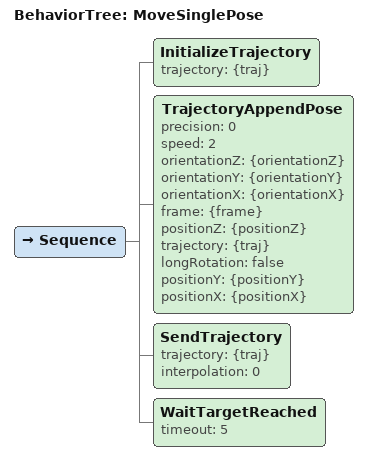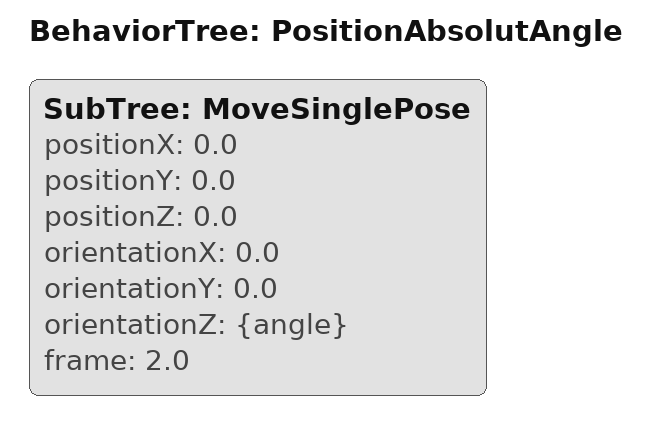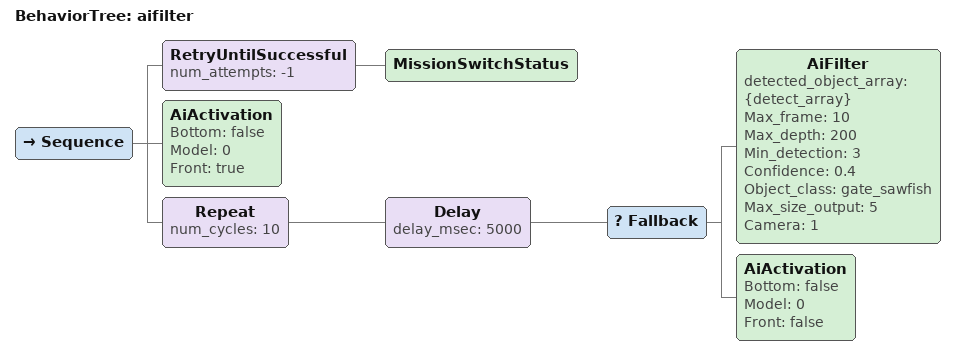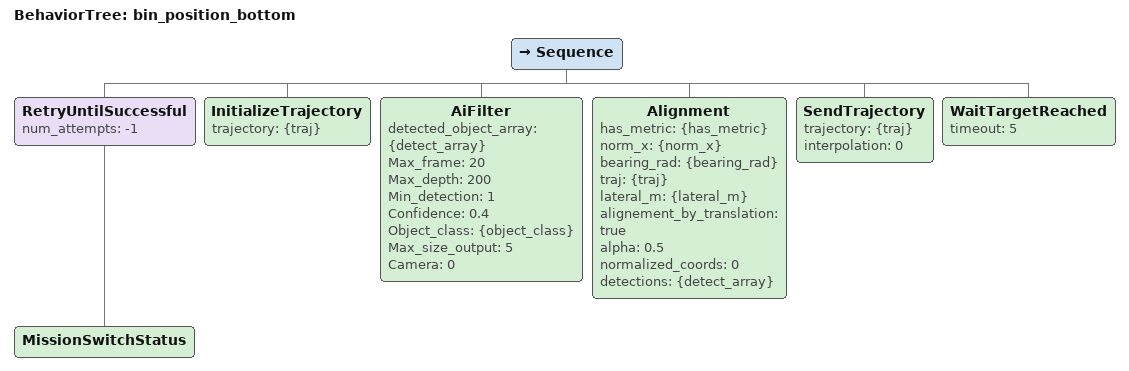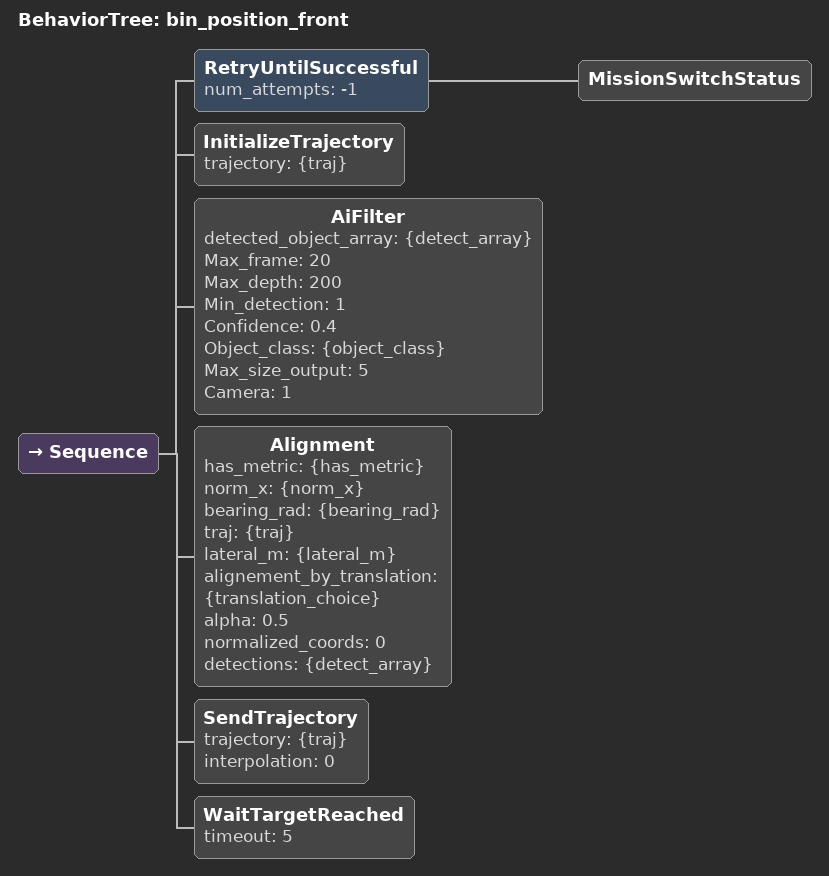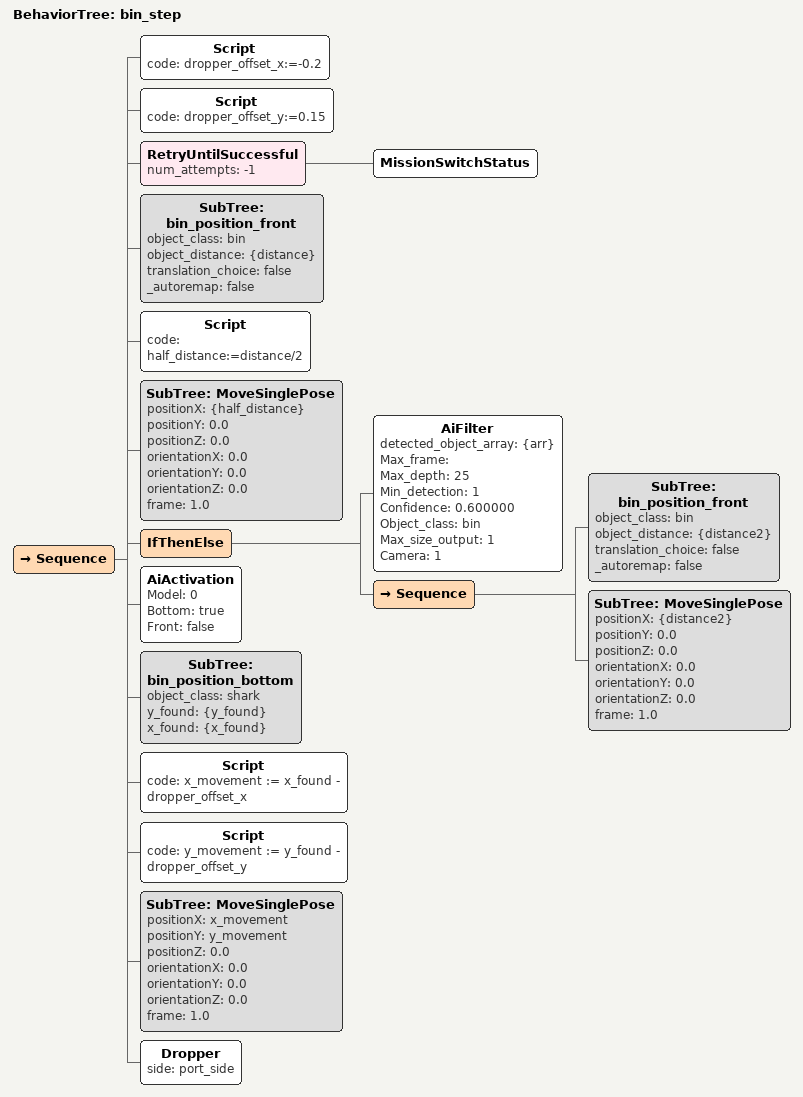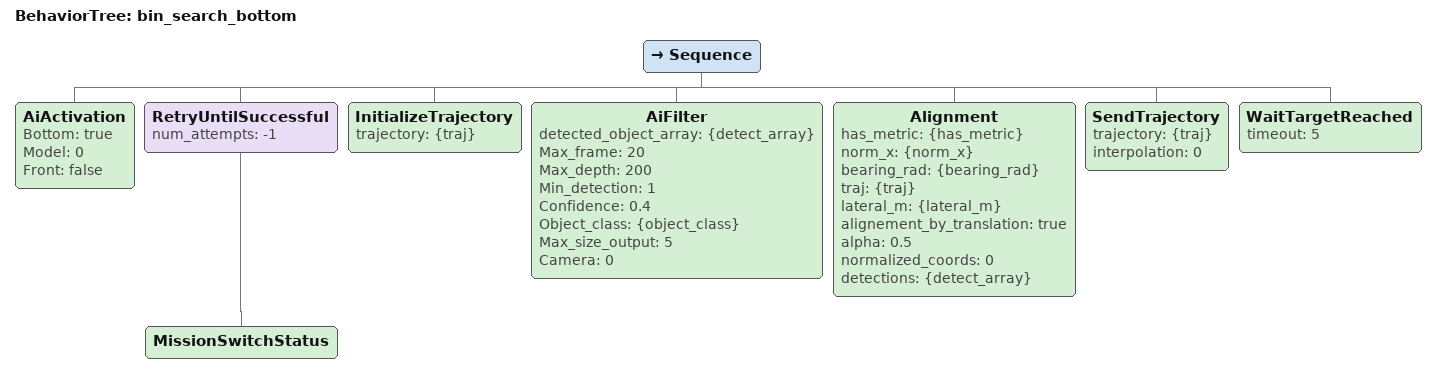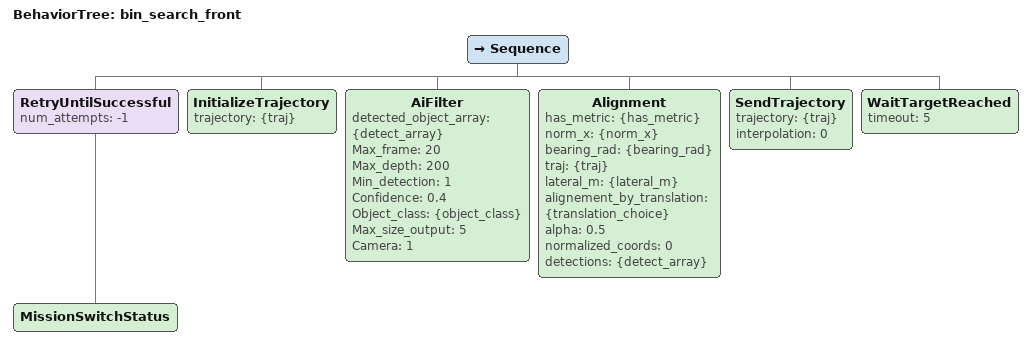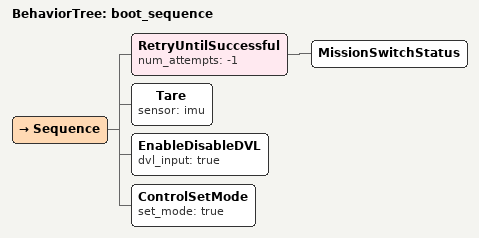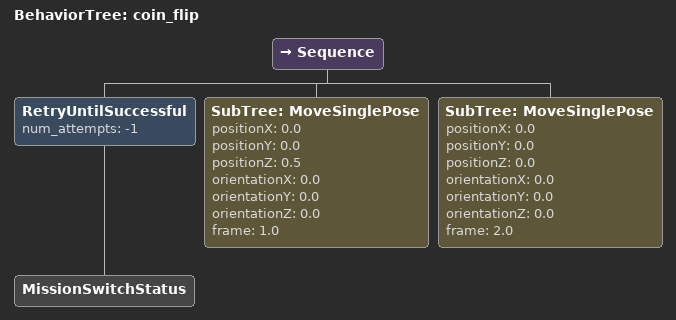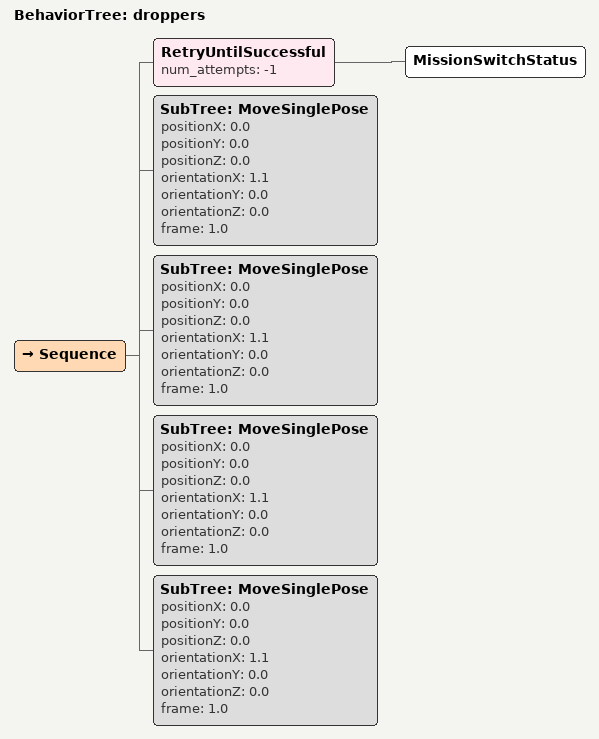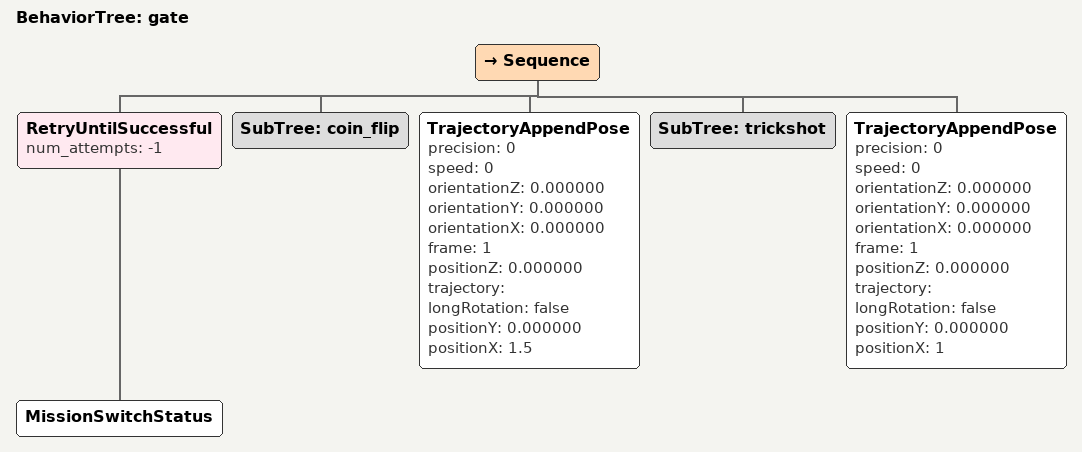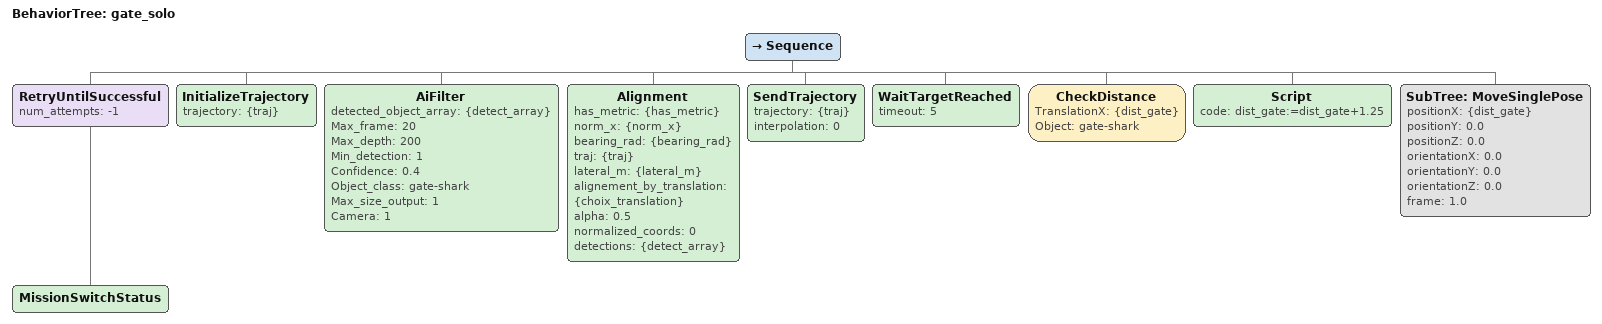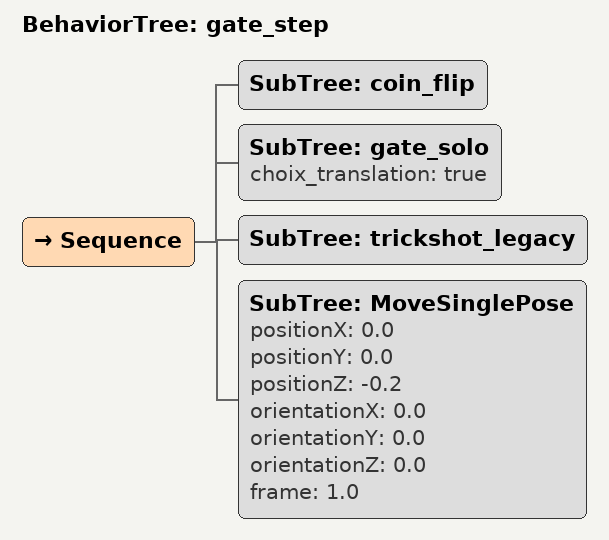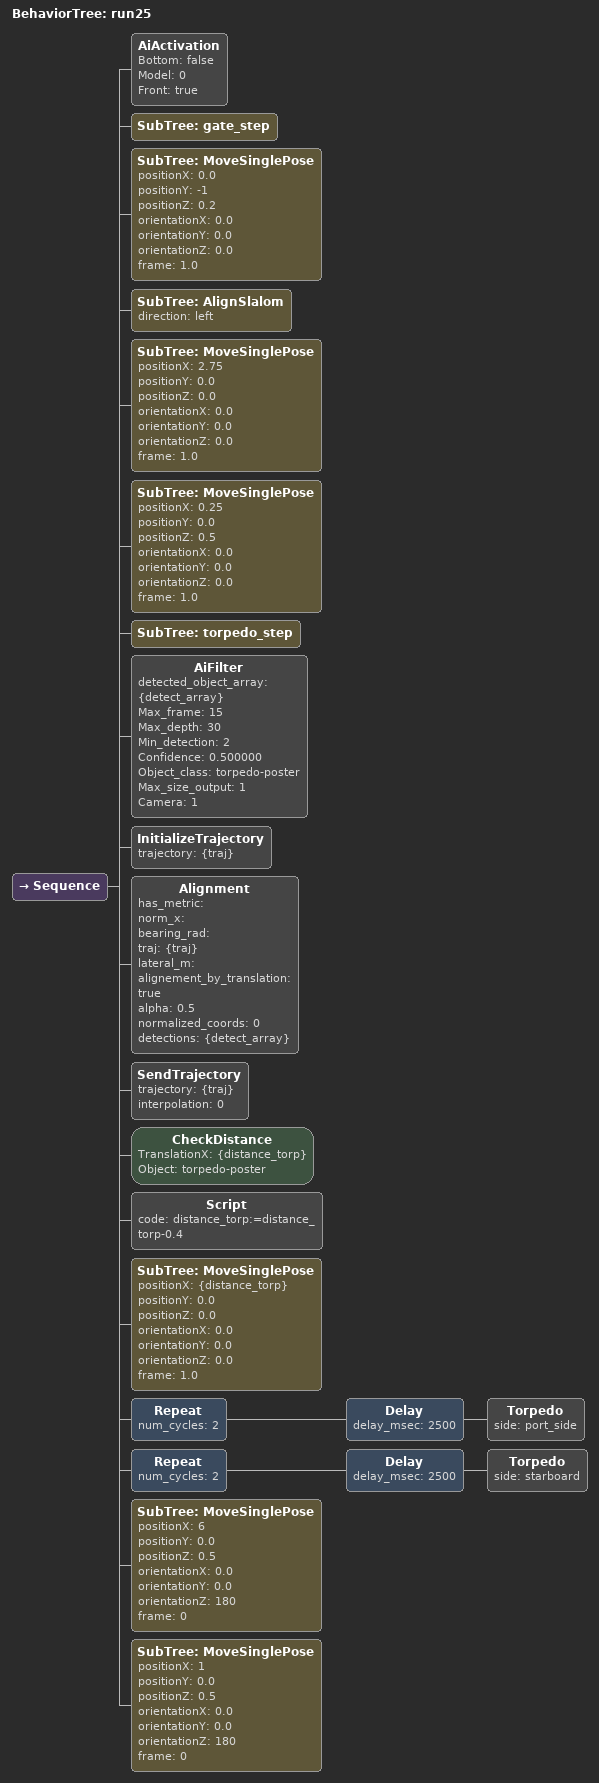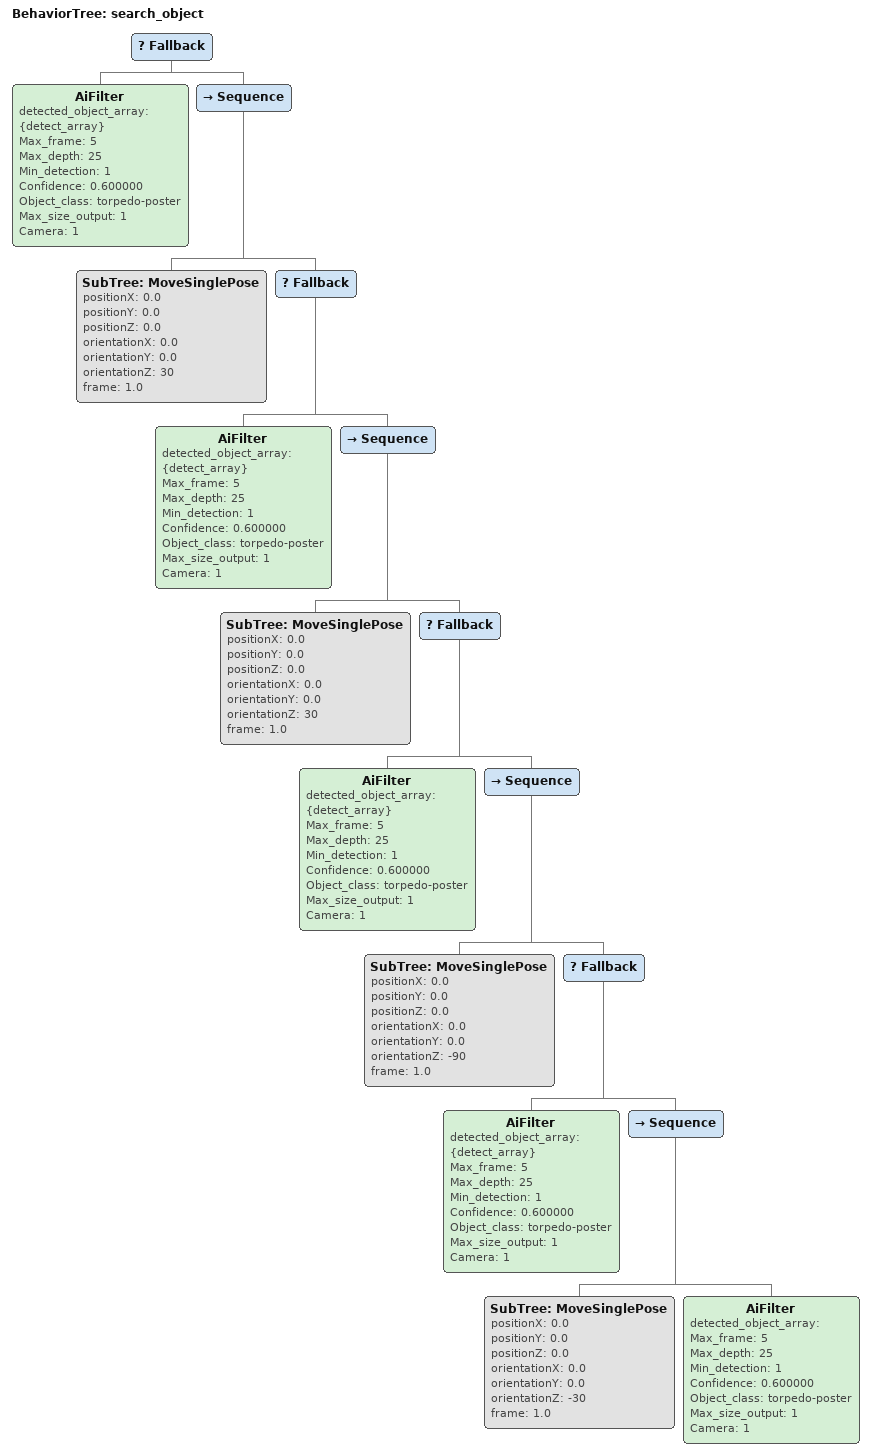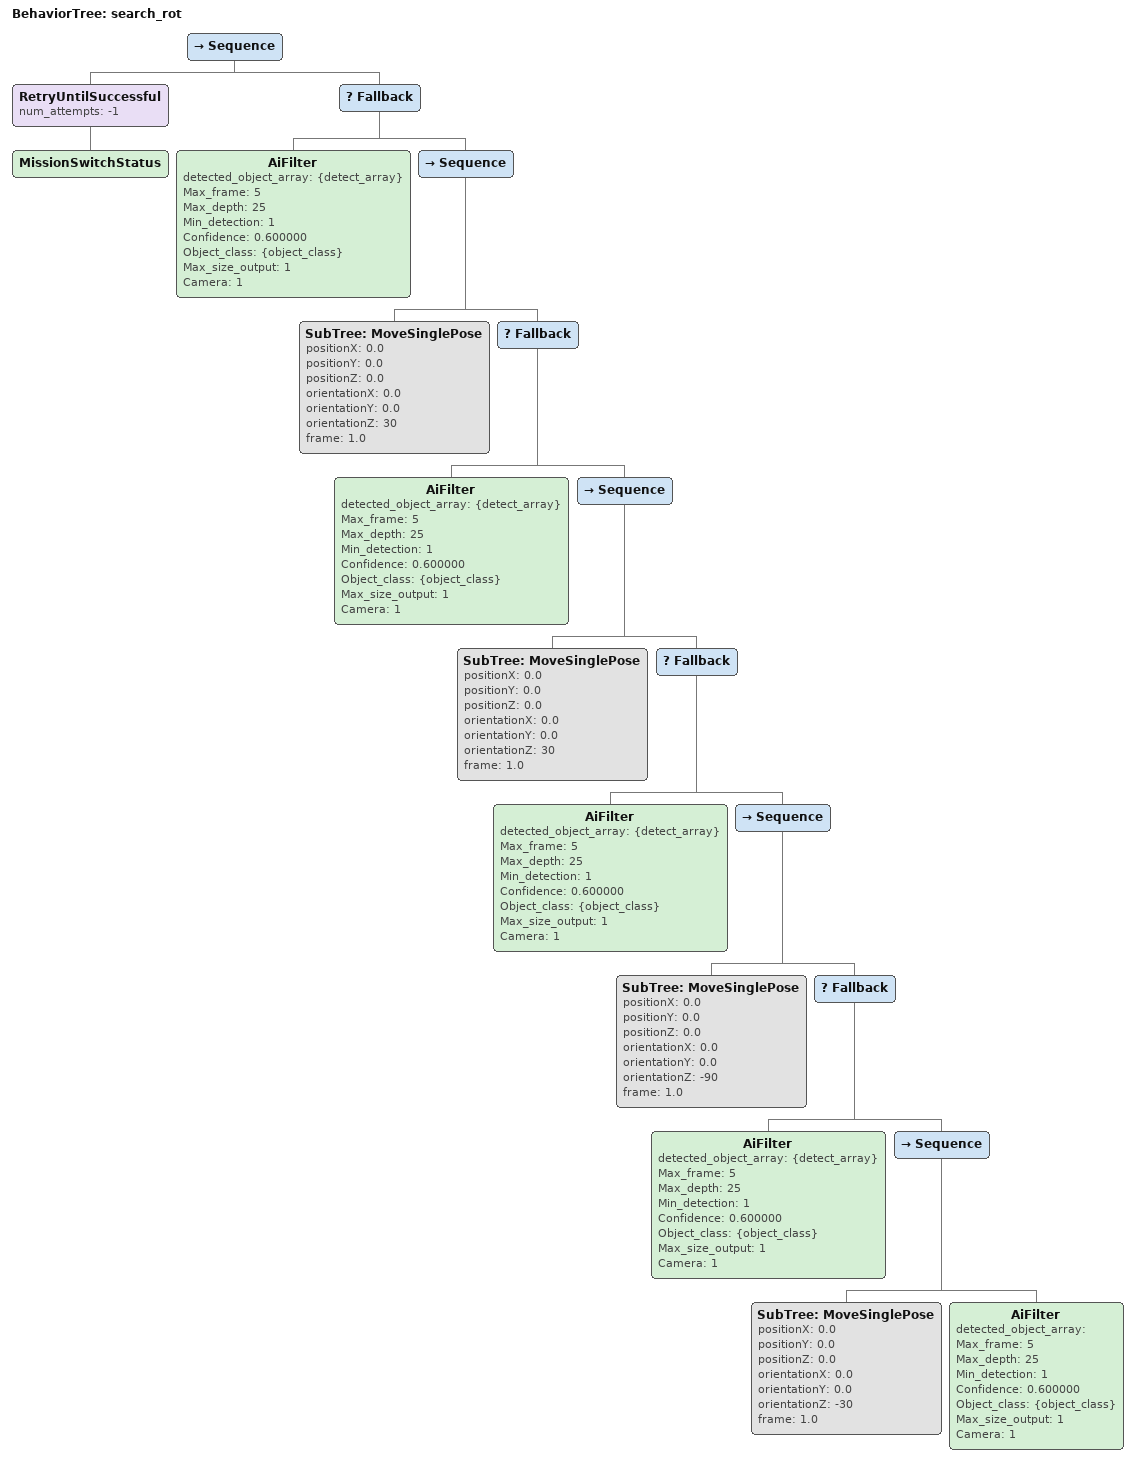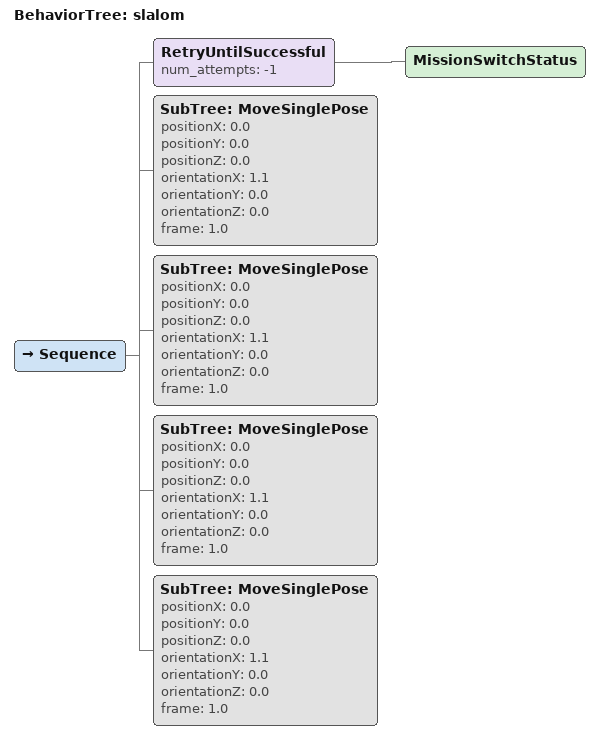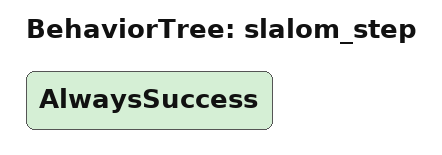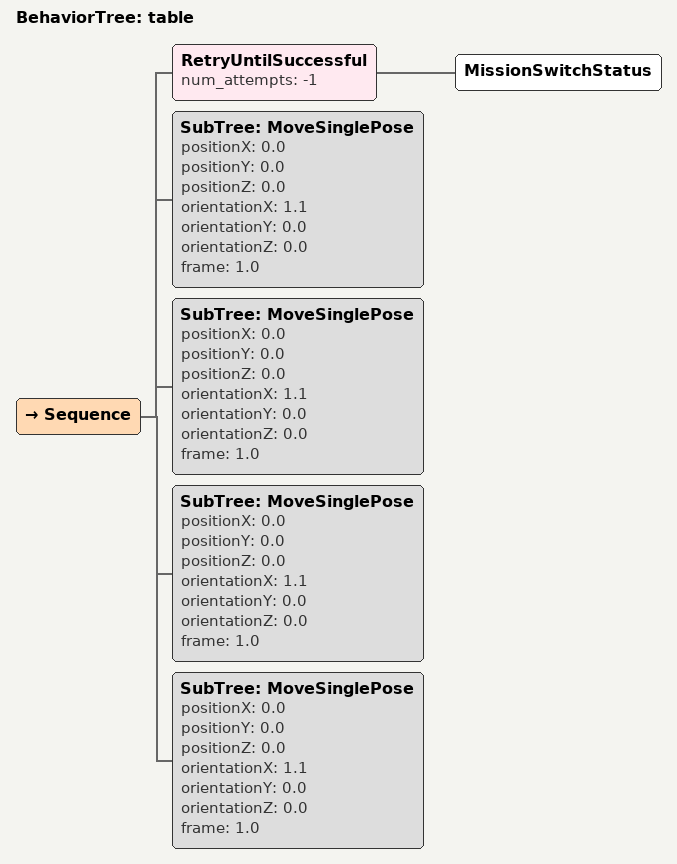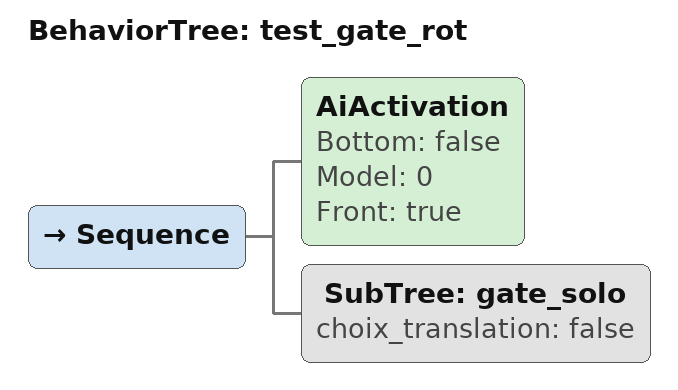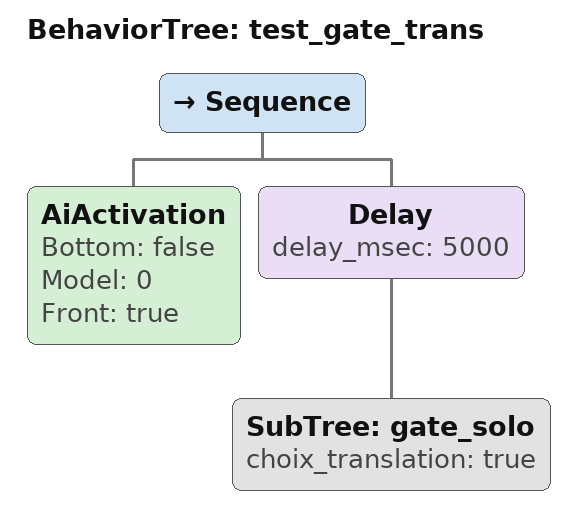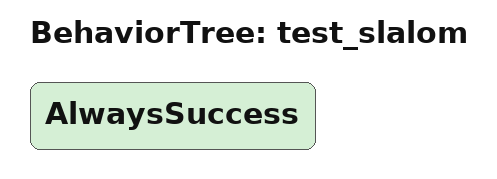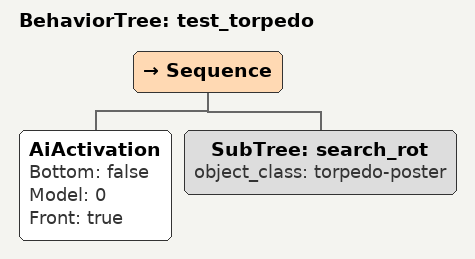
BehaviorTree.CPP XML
<BehaviorTree ID="MoveSinglePose">
  <Sequence>
    <InitializeTrajectory trajectory="{traj}"/>
    <TrajectoryAppendPose precision="0" speed="2" orientationZ="{orientationZ}" orientationY="{orientationY}" orientationX="{orientationX}" frame="{frame}" positionZ="{positionZ}" trajectory="{traj}" longRotation="false" positionY="{positionY}" positionX="{positionX}"/>
    <SendTrajectory trajectory="{traj}" interpolation="0"/>
    <WaitTargetReached timeout="5"/>
  </Sequence>
</BehaviorTree>

<BehaviorTree ID="PositionAbsolutAngle">
  <SubTree ID="MoveSinglePose" positionX="0.0" positionY="0.0" positionZ="0.0" orientationX="0.0" orientationY="0.0" orientationZ="{angle}" frame="2.0"/>
</BehaviorTree>

<BehaviorTree ID="aifilter">
  <Sequence>
    <RetryUntilSuccessful num_attempts="-1">
      <MissionSwitchStatus/>
    </RetryUntilSuccessful>
    <AiActivation Bottom="false" Model="0" Front="true"/>
    <Repeat num_cycles="10">
      <Delay delay_msec="5000">
        <Fallback>
          <AiFilter detected_object_array="{detect_array}" Max_frame="10" Max_depth="200" Min_detection="3" Confidence="0.4" Object_class="gate_sawfish" Max_size_output="5" Camera="1"/>
          <AiActivation Bottom="false" Model="0" Front="false"/>
        </Fallback>
      </Delay>
    </Repeat>
  </Sequence>
</BehaviorTree>

<BehaviorTree ID="bin_position_bottom">
  <Sequence>
    <RetryUntilSuccessful num_attempts="-1">
      <MissionSwitchStatus/>
    </RetryUntilSuccessful>
    <InitializeTrajectory trajectory="{traj}"/>
    <AiFilter detected_object_array="{detect_array}" Max_frame="20" Max_depth="200" Min_detection="1" Confidence="0.4" Object_class="{object_class}" Max_size_output="5" Camera="0"/>
    <Alignment has_metric="{has_metric}" norm_x="{norm_x}" bearing_rad="{bearing_rad}" traj="{traj}" lateral_m="{lateral_m}" alignement_by_translation="true" alpha="0.5" normalized_coords="0" detections="{detect_array}"/>
    <SendTrajectory trajectory="{traj}" interpolation="0"/>
    <WaitTargetReached timeout="5"/>
  </Sequence>
</BehaviorTree>

<BehaviorTree ID="bin_position_front">
  <Sequence>
    <RetryUntilSuccessful num_attempts="-1">
      <MissionSwitchStatus/>
    </RetryUntilSuccessful>
    <InitializeTrajectory trajectory="{traj}"/>
    <AiFilter detected_object_array="{detect_array}" Max_frame="20" Max_depth="200" Min_detection="1" Confidence="0.4" Object_class="{object_class}" Max_size_output="5" Camera="1"/>
    <Alignment has_metric="{has_metric}" norm_x="{norm_x}" bearing_rad="{bearing_rad}" traj="{traj}" lateral_m="{lateral_m}" alignement_by_translation="{translation_choice}" alpha="0.5" normalized_coords="0" detections="{detect_array}"/>
    <SendTrajectory trajectory="{traj}" interpolation="0"/>
    <WaitTargetReached timeout="5"/>
  </Sequence>
</BehaviorTree>

<BehaviorTree ID="bin_step">
  <Sequence>
    <Script code="dropper_offset_x:=-0.2"/>
    <Script code="dropper_offset_y:=0.15"/>
    <RetryUntilSuccessful num_attempts="-1">
      <MissionSwitchStatus/>
    </RetryUntilSuccessful>
    <SubTree ID="bin_position_front" object_class="bin" object_distance="{distance}" translation_choice="false" _autoremap="false"/>
    <Script code="half_distance:=distance/2"/>
    <SubTree ID="MoveSinglePose" positionX="{half_distance}" positionY="0.0" positionZ="0.0" orientationX="0.0" orientationY="0.0" orientationZ="0.0" frame="1.0"/>
    <IfThenElse>
      <AiFilter detected_object_array="{arr}" Max_frame="" Max_depth="25" Min_detection="1" Confidence="0.600000" Object_class="bin" Max_size_output="1" Camera="1"/>
      <Sequence>
        <SubTree ID="bin_position_front" object_class="bin" object_distance="{distance2}" translation_choice="false" _autoremap="false"/>
        <SubTree ID="MoveSinglePose" positionX="{distance2}" positionY="0.0" positionZ="0.0" orientationX="0.0" orientationY="0.0" orientationZ="0.0" frame="1.0"/>
      </Sequence>
    </IfThenElse>
    <AiActivation Model="0" Bottom="true" Front="false"/>
    <SubTree ID="bin_position_bottom" object_class="shark" y_found="{y_found}" x_found="{x_found}"/>
    <Script code="x_movement := x_found - dropper_offset_x"/>
    <Script code="y_movement := y_found - dropper_offset_y"/>
    <SubTree ID="MoveSinglePose" positionX="x_movement" positionY="y_movement" positionZ="0.0" orientationX="0.0" orientationY="0.0" orientationZ="0.0" frame="1.0"/>
    <Dropper side="port_side"/>
  </Sequence>
</BehaviorTree>

<BehaviorTree ID="bin_search_bottom">
  <Sequence>
    <AiActivation Bottom="true" Model="0" Front="false"/>
    <RetryUntilSuccessful num_attempts="-1">
      <MissionSwitchStatus/>
    </RetryUntilSuccessful>
    <InitializeTrajectory trajectory="{traj}"/>
    <AiFilter detected_object_array="{detect_array}" Max_frame="20" Max_depth="200" Min_detection="1" Confidence="0.4" Object_class="{object_class}" Max_size_output="5" Camera="0"/>
    <Alignment has_metric="{has_metric}" norm_x="{norm_x}" bearing_rad="{bearing_rad}" traj="{traj}" lateral_m="{lateral_m}" alignement_by_translation="true" alpha="0.5" normalized_coords="0" detections="{detect_array}"/>
    <SendTrajectory trajectory="{traj}" interpolation="0"/>
    <WaitTargetReached timeout="5"/>
  </Sequence>
</BehaviorTree>

<BehaviorTree ID="bin_search_front">
  <Sequence>
    <RetryUntilSuccessful num_attempts="-1">
      <MissionSwitchStatus/>
    </RetryUntilSuccessful>
    <InitializeTrajectory trajectory="{traj}"/>
    <AiFilter detected_object_array="{detect_array}" Max_frame="20" Max_depth="200" Min_detection="1" Confidence="0.4" Object_class="{object_class}" Max_size_output="5" Camera="1"/>
    <Alignment has_metric="{has_metric}" norm_x="{norm_x}" bearing_rad="{bearing_rad}" traj="{traj}" lateral_m="{lateral_m}" alignement_by_translation="{translation_choice}" alpha="0.5" normalized_coords="0" detections="{detect_array}"/>
    <SendTrajectory trajectory="{traj}" interpolation="0"/>
    <WaitTargetReached timeout="5"/>
  </Sequence>
</BehaviorTree>

<BehaviorTree ID="boot_sequence">
  <Sequence>
    <RetryUntilSuccessful num_attempts="-1">
      <MissionSwitchStatus/>
    </RetryUntilSuccessful>
    <Tare sensor="imu"/>
    <EnableDisableDVL dvl_input="true"/>
    <ControlSetMode set_mode="true"/>
  </Sequence>
</BehaviorTree>

<BehaviorTree ID="coin_flip">
  <Sequence>
    <RetryUntilSuccessful num_attempts="-1">
      <MissionSwitchStatus/>
    </RetryUntilSuccessful>
    <SubTree ID="MoveSinglePose" positionX="0.0" positionY="0.0" positionZ="0.5" orientationX="0.0" orientationY="0.0" orientationZ="0.0" frame="1.0"/>
    <SubTree ID="MoveSinglePose" positionX="0.0" positionY="0.0" positionZ="0.0" orientationX="0.0" orientationY="0.0" orientationZ="0.0" frame="2.0"/>
  </Sequence>
</BehaviorTree>

<BehaviorTree ID="droppers">
  <Sequence>
    <RetryUntilSuccessful num_attempts="-1">
      <MissionSwitchStatus/>
    </RetryUntilSuccessful>
    <SubTree ID="MoveSinglePose" positionX="0.0" positionY="0.0" positionZ="0.0" orientationX="1.1" orientationY="0.0" orientationZ="0.0" frame="1.0"/>
    <SubTree ID="MoveSinglePose" positionX="0.0" positionY="0.0" positionZ="0.0" orientationX="1.1" orientationY="0.0" orientationZ="0.0" frame="1.0"/>
    <SubTree ID="MoveSinglePose" positionX="0.0" positionY="0.0" positionZ="0.0" orientationX="1.1" orientationY="0.0" orientationZ="0.0" frame="1.0"/>
    <SubTree ID="MoveSinglePose" positionX="0.0" positionY="0.0" positionZ="0.0" orientationX="1.1" orientationY="0.0" orientationZ="0.0" frame="1.0"/>
  </Sequence>
</BehaviorTree>

<BehaviorTree ID="gate">
  <Sequence>
    <RetryUntilSuccessful num_attempts="-1">
      <MissionSwitchStatus/>
    </RetryUntilSuccessful>
    <SubTree ID="coin_flip"/>
    <TrajectoryAppendPose precision="0" speed="0" orientationZ="0.000000" orientationY="0.000000" orientationX="0.000000" frame="1" positionZ="0.000000" trajectory="" longRotation="false" positionY="0.000000" positionX="1.5"/>
    <SubTree ID="trickshot"/>
    <TrajectoryAppendPose precision="0" speed="0" orientationZ="0.000000" orientationY="0.000000" orientationX="0.000000" frame="1" positionZ="0.000000" trajectory="" longRotation="false" positionY="0.000000" positionX="1"/>
  </Sequence>
</BehaviorTree>

<BehaviorTree ID="gate_solo">
  <Sequence>
    <RetryUntilSuccessful num_attempts="-1">
      <MissionSwitchStatus/>
    </RetryUntilSuccessful>
    <InitializeTrajectory trajectory="{traj}"/>
    <AiFilter detected_object_array="{detect_array}" Max_frame="20" Max_depth="200" Min_detection="1" Confidence="0.4" Object_class="gate-shark" Max_size_output="1" Camera="1"/>
    <Alignment has_metric="{has_metric}" norm_x="{norm_x}" bearing_rad="{bearing_rad}" traj="{traj}" lateral_m="{lateral_m}" alignement_by_translation="{choix_translation}" alpha="0.5" normalized_coords="0" detections="{detect_array}"/>
    <SendTrajectory trajectory="{traj}" interpolation="0"/>
    <WaitTargetReached timeout="5"/>
    <CheckDistance TranslationX="{dist_gate}" Object="gate-shark"/>
    <Script code="dist_gate:=dist_gate+1.25"/>
    <SubTree ID="MoveSinglePose" positionX="{dist_gate}" positionY="0.0" positionZ="0.0" orientationX="0.0" orientationY="0.0" orientationZ="0.0" frame="1.0"/>
  </Sequence>
</BehaviorTree>

<BehaviorTree ID="gate_step">
  <Sequence>
    <SubTree ID="coin_flip"/>
    <SubTree ID="gate_solo" choix_translation="true"/>
    <SubTree ID="trickshot_legacy"/>
    <SubTree ID="MoveSinglePose" positionX="0.0" positionY="0.0" positionZ="-0.2" orientationX="0.0" orientationY="0.0" orientationZ="0.0" frame="1.0"/>
  </Sequence>
</BehaviorTree>

<BehaviorTree ID="run25">
  <Sequence>
    <AiActivation Bottom="false" Model="0" Front="true"/>
    <SubTree ID="gate_step"/>
    <SubTree ID="MoveSinglePose" positionX="0.0" positionY="-1" positionZ="0.2" orientationX="0.0" orientationY="0.0" orientationZ="0.0" frame="1.0"/>
    <SubTree ID="AlignSlalom" direction="left"/>
    <SubTree ID="MoveSinglePose" positionX="2.75" positionY="0.0" positionZ="0.0" orientationX="0.0" orientationY="0.0" orientationZ="0.0" frame="1.0"/>
    <SubTree ID="MoveSinglePose" positionX="0.25" positionY="0.0" positionZ="0.5" orientationX="0.0" orientationY="0.0" orientationZ="0.0" frame="1.0"/>
    <SubTree ID="torpedo_step"/>
    <AiFilter detected_object_array="{detect_array}" Max_frame="15" Max_depth="30" Min_detection="2" Confidence="0.500000" Object_class="torpedo-poster" Max_size_output="1" Camera="1"/>
    <InitializeTrajectory trajectory="{traj}"/>
    <Alignment has_metric="" norm_x="" bearing_rad="" traj="{traj}" lateral_m="" alignement_by_translation="true" alpha="0.5" normalized_coords="0" detections="{detect_array}"/>
    <SendTrajectory trajectory="{traj}" interpolation="0"/>
    <CheckDistance TranslationX="{distance_torp}" Object="torpedo-poster"/>
    <Script code="distance_torp:=distance_torp-0.4"/>
    <SubTree ID="MoveSinglePose" positionX="{distance_torp}" positionY="0.0" positionZ="0.0" orientationX="0.0" orientationY="0.0" orientationZ="0.0" frame="1.0"/>
    <Repeat num_cycles="2">
      <Delay delay_msec="2500">
        <Torpedo side="port_side"/>
      </Delay>
    </Repeat>
    <Repeat num_cycles="2">
      <Delay delay_msec="2500">
        <Torpedo side="starboard"/>
      </Delay>
    </Repeat>
    <SubTree ID="MoveSinglePose" positionX="6" positionY="0.0" positionZ="0.5" orientationX="0.0" orientationY="0.0" orientationZ="180" frame="0"/>
    <SubTree ID="MoveSinglePose" positionX="1" positionY="0.0" positionZ="0.5" orientationX="0.0" orientationY="0.0" orientationZ="180" frame="0"/>
  </Sequence>
</BehaviorTree>

<BehaviorTree ID="search_object">
  <Fallback>
    <AiFilter detected_object_array="{detect_array}" Max_frame="5" Max_depth="25" Min_detection="1" Confidence="0.600000" Object_class="torpedo-poster" Max_size_output="1" Camera="1"/>
    <Sequence>
      <SubTree ID="MoveSinglePose" positionX="0.0" positionY="0.0" positionZ="0.0" orientationX="0.0" orientationY="0.0" orientationZ="30" frame="1.0"/>
      <Fallback>
        <AiFilter detected_object_array="{detect_array}" Max_frame="5" Max_depth="25" Min_detection="1" Confidence="0.600000" Object_class="torpedo-poster" Max_size_output="1" Camera="1"/>
        <Sequence>
          <SubTree ID="MoveSinglePose" positionX="0.0" positionY="0.0" positionZ="0.0" orientationX="0.0" orientationY="0.0" orientationZ="30" frame="1.0"/>
          <Fallback>
            <AiFilter detected_object_array="{detect_array}" Max_frame="5" Max_depth="25" Min_detection="1" Confidence="0.600000" Object_class="torpedo-poster" Max_size_output="1" Camera="1"/>
            <Sequence>
              <SubTree ID="MoveSinglePose" positionX="0.0" positionY="0.0" positionZ="0.0" orientationX="0.0" orientationY="0.0" orientationZ="-90" frame="1.0"/>
              <Fallback>
                <AiFilter detected_object_array="{detect_array}" Max_frame="5" Max_depth="25" Min_detection="1" Confidence="0.600000" Object_class="torpedo-poster" Max_size_output="1" Camera="1"/>
                <Sequence>
                  <SubTree ID="MoveSinglePose" positionX="0.0" positionY="0.0" positionZ="0.0" orientationX="0.0" orientationY="0.0" orientationZ="-30" frame="1.0"/>
                  <AiFilter detected_object_array="" Max_frame="5" Max_depth="25" Min_detection="1" Confidence="0.600000" Object_class="torpedo-poster" Max_size_output="1" Camera="1"/>
                </Sequence>
              </Fallback>
            </Sequence>
          </Fallback>
        </Sequence>
      </Fallback>
    </Sequence>
  </Fallback>
</BehaviorTree>

<BehaviorTree ID="search_rot">
  <Sequence>
    <RetryUntilSuccessful num_attempts="-1">
      <MissionSwitchStatus/>
    </RetryUntilSuccessful>
    <Fallback>
      <AiFilter detected_object_array="{detect_array}" Max_frame="5" Max_depth="25" Min_detection="1" Confidence="0.600000" Object_class="{object_class}" Max_size_output="1" Camera="1"/>
      <Sequence>
        <SubTree ID="MoveSinglePose" positionX="0.0" positionY="0.0" positionZ="0.0" orientationX="0.0" orientationY="0.0" orientationZ="30" frame="1.0"/>
        <Fallback>
          <AiFilter detected_object_array="{detect_array}" Max_frame="5" Max_depth="25" Min_detection="1" Confidence="0.600000" Object_class="{object_class}" Max_size_output="1" Camera="1"/>
          <Sequence>
            <SubTree ID="MoveSinglePose" positionX="0.0" positionY="0.0" positionZ="0.0" orientationX="0.0" orientationY="0.0" orientationZ="30" frame="1.0"/>
            <Fallback>
              <AiFilter detected_object_array="{detect_array}" Max_frame="5" Max_depth="25" Min_detection="1" Confidence="0.600000" Object_class="{object_class}" Max_size_output="1" Camera="1"/>
              <Sequence>
                <SubTree ID="MoveSinglePose" positionX="0.0" positionY="0.0" positionZ="0.0" orientationX="0.0" orientationY="0.0" orientationZ="-90" frame="1.0"/>
                <Fallback>
                  <AiFilter detected_object_array="{detect_array}" Max_frame="5" Max_depth="25" Min_detection="1" Confidence="0.600000" Object_class="{object_class}" Max_size_output="1" Camera="1"/>
                  <Sequence>
                    <SubTree ID="MoveSinglePose" positionX="0.0" positionY="0.0" positionZ="0.0" orientationX="0.0" orientationY="0.0" orientationZ="-30" frame="1.0"/>
                    <AiFilter detected_object_array="" Max_frame="5" Max_depth="25" Min_detection="1" Confidence="0.600000" Object_class="{object_class}" Max_size_output="1" Camera="1"/>
                  </Sequence>
                </Fallback>
              </Sequence>
            </Fallback>
          </Sequence>
        </Fallback>
      </Sequence>
    </Fallback>
  </Sequence>
</BehaviorTree>

<BehaviorTree ID="slalom">
  <Sequence>
    <RetryUntilSuccessful num_attempts="-1">
      <MissionSwitchStatus/>
    </RetryUntilSuccessful>
    <SubTree ID="MoveSinglePose" positionX="0.0" positionY="0.0" positionZ="0.0" orientationX="1.1" orientationY="0.0" orientationZ="0.0" frame="1.0"/>
    <SubTree ID="MoveSinglePose" positionX="0.0" positionY="0.0" positionZ="0.0" orientationX="1.1" orientationY="0.0" orientationZ="0.0" frame="1.0"/>
    <SubTree ID="MoveSinglePose" positionX="0.0" positionY="0.0" positionZ="0.0" orientationX="1.1" orientationY="0.0" orientationZ="0.0" frame="1.0"/>
    <SubTree ID="MoveSinglePose" positionX="0.0" positionY="0.0" positionZ="0.0" orientationX="1.1" orientationY="0.0" orientationZ="0.0" frame="1.0"/>
  </Sequence>
</BehaviorTree>

<BehaviorTree ID="slalom_step">
  <AlwaysSuccess/>
</BehaviorTree>

<BehaviorTree ID="table">
  <Sequence>
    <RetryUntilSuccessful num_attempts="-1">
      <MissionSwitchStatus/>
    </RetryUntilSuccessful>
    <SubTree ID="MoveSinglePose" positionX="0.0" positionY="0.0" positionZ="0.0" orientationX="1.1" orientationY="0.0" orientationZ="0.0" frame="1.0"/>
    <SubTree ID="MoveSinglePose" positionX="0.0" positionY="0.0" positionZ="0.0" orientationX="1.1" orientationY="0.0" orientationZ="0.0" frame="1.0"/>
    <SubTree ID="MoveSinglePose" positionX="0.0" positionY="0.0" positionZ="0.0" orientationX="1.1" orientationY="0.0" orientationZ="0.0" frame="1.0"/>
    <SubTree ID="MoveSinglePose" positionX="0.0" positionY="0.0" positionZ="0.0" orientationX="1.1" orientationY="0.0" orientationZ="0.0" frame="1.0"/>
  </Sequence>
</BehaviorTree>

<BehaviorTree ID="test_gate_rot">
  <Sequence>
    <AiActivation Bottom="false" Model="0" Front="true"/>
    <SubTree ID="gate_solo" choix_translation="false"/>
  </Sequence>
</BehaviorTree>

<BehaviorTree ID="test_gate_trans">
  <Sequence>
    <AiActivation Bottom="false" Model="0" Front="true"/>
    <Delay delay_msec="5000">
      <SubTree ID="gate_solo" choix_translation="true"/>
    </Delay>
  </Sequence>
</BehaviorTree>

<BehaviorTree ID="test_slalom">
  <AlwaysSuccess/>
</BehaviorTree>

<BehaviorTree ID="test_torpedo">
  <Sequence>
    <AiActivation Bottom="false" Model="0" Front="true"/>
    <SubTree ID="search_rot" object_class="torpedo-poster"/>
  </Sequence>
</BehaviorTree>
